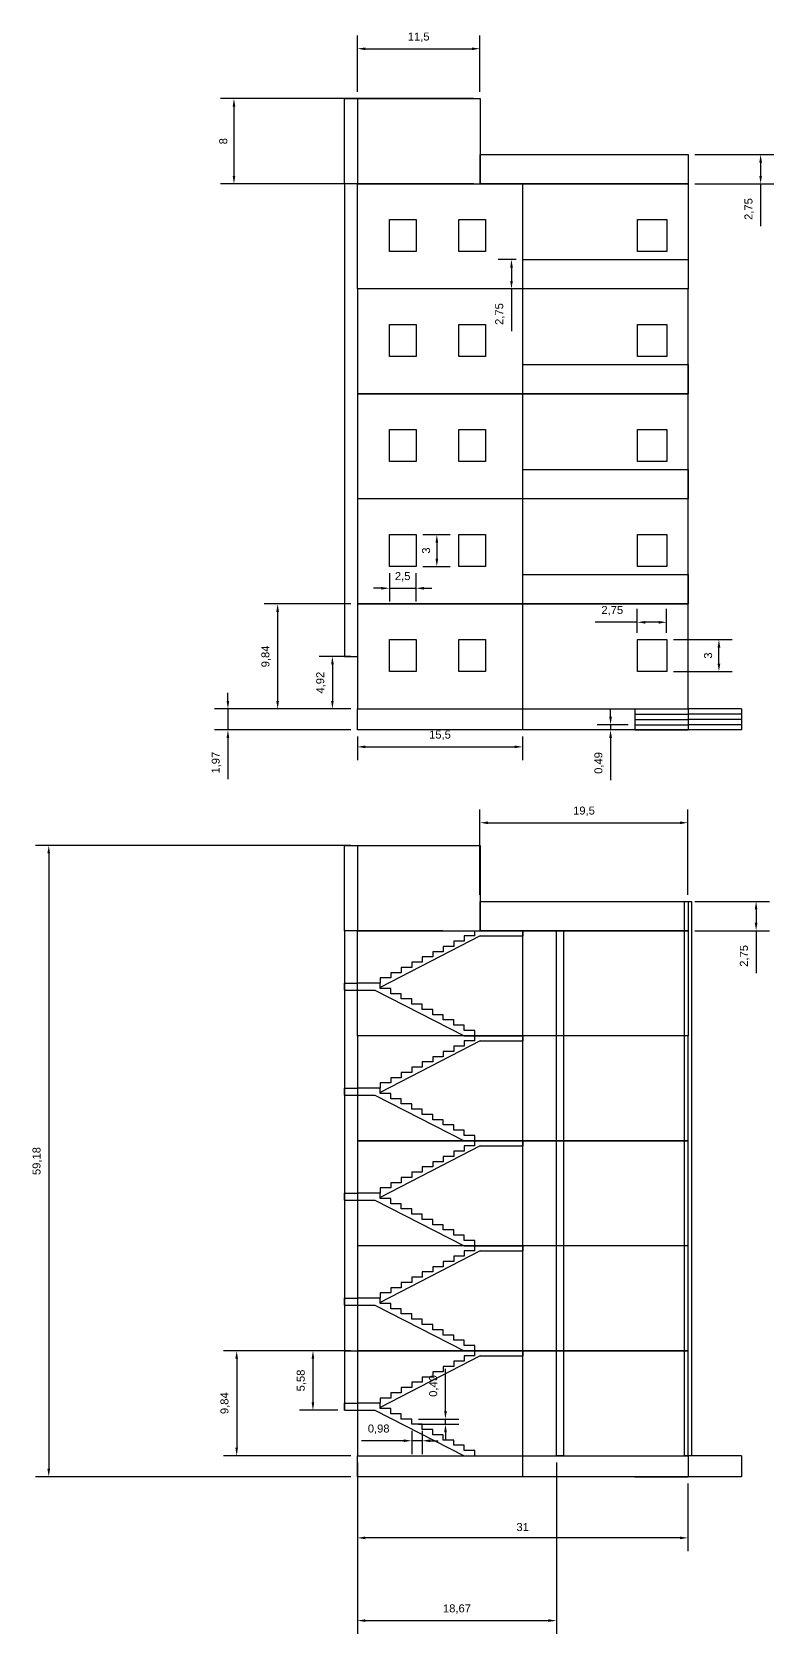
# Model space of a CAD drawing. Header units: feet. Extents: x 2058 to 2206, y 1961 to 2240.
# Drawn here: x 2136 to 2205.6, y 1961.3 to 2111.5 of the extents above; entities that cross this region are included whole.
import ezdxf

# ---------------------------------------------------------------- set-up
doc = ezdxf.new("R2010")
doc.units = ezdxf.units.FT
doc.header["$LTSCALE"] = 0.09
doc.layers.add('Openings', color=130, linetype='Continuous')
doc.styles.get("Standard").update_dxf_attribs({"font": 'arial.ttf'})
doc.dimstyles.new('ISO-25', dxfattribs={"dimtxt": 0.75, "dimasz": 0.75, "dimexe": 1.25, "dimexo": 0.625, "dimtad": 1, "dimtxsty": 'Standard', "dimcen": 2.5, "dimadec": 0, "dimazin": 0, "dimtfac": 1, "dimtmove": 0, "dimatfit": 3, "dimfxl": 1, "dimarcsym": 0})

# ---------------------------------------------------------------- blocks, each defined once
blk = doc.blocks.new('*D3')
at = {"color": 0, "lineweight": -2, "transparency": 16777216}
for p, q in [((2174.77, 1982.21), (2174.77, 1986.16)), ((2172.23, 1981.46), (2176.02, 1981.46)), ((2172.23, 1980.97), (2176.02, 1980.97)), ((2174.77, 1980.97), (2174.77, 1981.46)), ((2174.77, 1980.22), (2174.77, 1979.47))]:
    blk.add_line(p, q, dxfattribs=at)
at = {"color": 0, "transparency": 16777216}
for points in [[(2174.65, 1982.21), (2174.9, 1982.21), (2174.77, 1981.46)], [(2174.65, 1980.22), (2174.9, 1980.22), (2174.77, 1980.97)]]:
    blk.add_solid(points, dxfattribs=at)
at = {"layer": 'Defpoints', "color": 0, "transparency": 16777216}
for p in [(2171.61, 1981.46), (2171.61, 1980.97), (2174.77, 1981.46)]:
    blk.add_point(p, dxfattribs=at)
at = {"color": 0, "transparency": 16777216, "insert": (2173.69, 1984.56), "char_height": 0.75, "attachment_point": 5, "rotation": 90}
blk.add_mtext('0,49', dxfattribs=at)
blk = doc.blocks.new('*D4')
at = {"color": 0, "lineweight": -2, "transparency": 16777216}
for p, q in [((2170.86, 1979.42), (2166.91, 1979.42)), ((2171.61, 1980.34), (2171.61, 1978.17)), ((2172.59, 1979.42), (2171.61, 1979.42)), ((2172.59, 1980.34), (2172.59, 1978.17)), ((2173.34, 1979.42), (2174.09, 1979.42))]:
    blk.add_line(p, q, dxfattribs=at)
at = {"color": 0, "transparency": 16777216}
for points in [[(2170.86, 1979.55), (2170.86, 1979.3), (2171.61, 1979.42)], [(2173.34, 1979.55), (2173.34, 1979.3), (2172.59, 1979.42)]]:
    blk.add_solid(points, dxfattribs=at)
at = {"layer": 'Defpoints', "color": 0, "transparency": 16777216}
for p in [(2171.61, 1980.97), (2172.59, 1980.97), (2171.61, 1979.42)]:
    blk.add_point(p, dxfattribs=at)
at = {"color": 0, "transparency": 16777216, "insert": (2168.51, 1980.5), "char_height": 0.75, "attachment_point": 5}
blk.add_mtext('0,98', dxfattribs=at)
blk = doc.blocks.new('*D5')
at = {"color": 0, "lineweight": -2, "transparency": 16777216}
for p, q in [((2165.89, 1987.86), (2153.95, 1987.86)), ((2155.2, 1987.11), (2155.2, 1978.77)), ((2165.89, 1978.02), (2153.95, 1978.02))]:
    blk.add_line(p, q, dxfattribs=at)
at = {"color": 0, "transparency": 16777216}
for points in [[(2155.07, 1987.11), (2155.32, 1987.11), (2155.2, 1987.86)], [(2155.07, 1978.77), (2155.32, 1978.77), (2155.2, 1978.02)]]:
    blk.add_solid(points, dxfattribs=at)
at = {"layer": 'Defpoints', "color": 0, "transparency": 16777216}
for p in [(2166.51, 1987.86), (2155.2, 1978.02), (2166.51, 1978.02)]:
    blk.add_point(p, dxfattribs=at)
at = {"color": 0, "transparency": 16777216, "insert": (2154.12, 1982.94), "char_height": 0.75, "attachment_point": 5, "rotation": 90}
blk.add_mtext('9,84', dxfattribs=at)
blk = doc.blocks.new('*D7')
at = {"color": 0, "lineweight": -2, "transparency": 16777216}
for p, q in [((2166.51, 1975.42), (2166.51, 1969.07)), ((2197.51, 1975.42), (2197.51, 1969.07)), ((2196.76, 1970.32), (2167.26, 1970.32))]:
    blk.add_line(p, q, dxfattribs=at)
at = {"color": 0, "transparency": 16777216}
for points in [[(2167.26, 1970.44), (2167.26, 1970.19), (2166.51, 1970.32)], [(2196.76, 1970.44), (2196.76, 1970.19), (2197.51, 1970.32)]]:
    blk.add_solid(points, dxfattribs=at)
at = {"layer": 'Defpoints', "color": 0, "transparency": 16777216}
for p in [(2166.51, 1976.05), (2197.51, 1976.05), (2166.51, 1970.32)]:
    blk.add_point(p, dxfattribs=at)
at = {"color": 0, "transparency": 16777216, "insert": (2182.01, 1971.33), "char_height": 0.75, "attachment_point": 5}
blk.add_mtext('31', dxfattribs=at)
blk = doc.blocks.new('*D8')
at = {"color": 0, "lineweight": -2, "transparency": 16777216}
for p, q in [((2166.51, 1977.39), (2166.51, 1961.31)), ((2185.18, 1977.39), (2185.18, 1961.31)), ((2167.26, 1962.56), (2184.43, 1962.56))]:
    blk.add_line(p, q, dxfattribs=at)
at = {"color": 0, "transparency": 16777216}
for points in [[(2167.26, 1962.69), (2167.26, 1962.44), (2166.51, 1962.56)], [(2184.43, 1962.69), (2184.43, 1962.44), (2185.18, 1962.56)]]:
    blk.add_solid(points, dxfattribs=at)
at = {"layer": 'Defpoints', "color": 0, "transparency": 16777216}
for p in [(2166.51, 1978.02), (2185.18, 1978.02), (2185.18, 1962.56)]:
    blk.add_point(p, dxfattribs=at)
at = {"color": 0, "transparency": 16777216, "insert": (2175.85, 1963.64), "char_height": 0.75, "attachment_point": 5}
blk.add_mtext('18,67', dxfattribs=at)
blk = doc.blocks.new('*D10')
at = {"color": 0, "lineweight": -2, "transparency": 16777216}
for p, q in [((2178.01, 2030.6), (2178.01, 2038.6)), ((2197.51, 2030.6), (2197.51, 2038.6)), ((2178.76, 2037.35), (2196.76, 2037.35))]:
    blk.add_line(p, q, dxfattribs=at)
at = {"color": 0, "transparency": 16777216}
for points in [[(2178.76, 2037.47), (2178.76, 2037.22), (2178.01, 2037.35)], [(2196.76, 2037.47), (2196.76, 2037.22), (2197.51, 2037.35)]]:
    blk.add_solid(points, dxfattribs=at)
at = {"layer": 'Defpoints', "color": 0, "transparency": 16777216}
for p in [(2197.51, 2037.35), (2178.01, 2029.98), (2197.51, 2029.98)]:
    blk.add_point(p, dxfattribs=at)
at = {"color": 0, "transparency": 16777216, "insert": (2187.76, 2038.42), "char_height": 0.75, "attachment_point": 5}
blk.add_mtext('19,5', dxfattribs=at)
blk = doc.blocks.new('*D11')
at = {"color": 0, "lineweight": -2, "transparency": 16777216}
for p, q in [((2198.14, 2029.98), (2205.15, 2029.98)), ((2203.9, 2029.23), (2203.9, 2027.98)), ((2198.14, 2027.23), (2205.15, 2027.23)), ((2203.9, 2027.23), (2203.9, 2023.26))]:
    blk.add_line(p, q, dxfattribs=at)
at = {"color": 0, "transparency": 16777216}
for points in [[(2203.77, 2029.23), (2204.02, 2029.23), (2203.9, 2029.98)], [(2203.77, 2027.98), (2204.02, 2027.98), (2203.9, 2027.23)]]:
    blk.add_solid(points, dxfattribs=at)
at = {"layer": 'Defpoints', "color": 0, "transparency": 16777216}
for p in [(2197.51, 2029.98), (2197.51, 2027.23), (2203.9, 2027.23)]:
    blk.add_point(p, dxfattribs=at)
at = {"color": 0, "transparency": 16777216, "insert": (2202.82, 2024.87), "char_height": 0.75, "attachment_point": 5, "rotation": 90}
blk.add_mtext('2,75', dxfattribs=at)
blk = doc.blocks.new('*D12')
at = {"color": 0, "lineweight": -2, "transparency": 16777216}
for p, q in [((2198.14, 2099.98), (2205.57, 2099.98)), ((2204.32, 2099.23), (2204.32, 2097.98)), ((2198.14, 2097.23), (2205.57, 2097.23)), ((2204.32, 2097.23), (2204.32, 2093.26))]:
    blk.add_line(p, q, dxfattribs=at)
at = {"color": 0, "transparency": 16777216}
for points in [[(2204.2, 2099.23), (2204.45, 2099.23), (2204.32, 2099.98)], [(2204.2, 2097.98), (2204.45, 2097.98), (2204.32, 2097.23)]]:
    blk.add_solid(points, dxfattribs=at)
at = {"layer": 'Defpoints', "color": 0, "transparency": 16777216}
for p in [(2197.51, 2099.98), (2197.51, 2097.23), (2204.32, 2097.23)]:
    blk.add_point(p, dxfattribs=at)
at = {"color": 0, "transparency": 16777216, "insert": (2203.25, 2094.87), "char_height": 0.75, "attachment_point": 5, "rotation": 90}
blk.add_mtext('2,75', dxfattribs=at)
blk = doc.blocks.new('*D13')
at = {"color": 0, "lineweight": -2, "transparency": 16777216}
for p, q in [((2177.39, 2105.23), (2153.69, 2105.23)), ((2154.94, 2104.48), (2154.94, 2097.98)), ((2177.39, 2097.23), (2153.69, 2097.23))]:
    blk.add_line(p, q, dxfattribs=at)
at = {"color": 0, "transparency": 16777216}
for points in [[(2154.82, 2104.48), (2155.07, 2104.48), (2154.94, 2105.23)], [(2154.82, 2097.98), (2155.07, 2097.98), (2154.94, 2097.23)]]:
    blk.add_solid(points, dxfattribs=at)
at = {"layer": 'Defpoints', "color": 0, "transparency": 16777216}
for p in [(2178.01, 2105.23), (2154.94, 2097.23), (2178.01, 2097.23)]:
    blk.add_point(p, dxfattribs=at)
at = {"color": 0, "transparency": 16777216, "insert": (2153.94, 2101.23), "char_height": 0.75, "attachment_point": 5, "rotation": 90}
blk.add_mtext('8', dxfattribs=at)
blk = doc.blocks.new('*D14')
at = {"color": 0, "lineweight": -2, "transparency": 16777216}
for p, q in [((2166.51, 2105.85), (2166.51, 2111.15)), ((2178.01, 2105.85), (2178.01, 2111.15)), ((2167.26, 2109.9), (2177.26, 2109.9))]:
    blk.add_line(p, q, dxfattribs=at)
at = {"color": 0, "transparency": 16777216}
for points in [[(2167.26, 2110.02), (2167.26, 2109.77), (2166.51, 2109.9)], [(2177.26, 2110.02), (2177.26, 2109.77), (2178.01, 2109.9)]]:
    blk.add_solid(points, dxfattribs=at)
at = {"layer": 'Defpoints', "color": 0, "transparency": 16777216}
for p in [(2178.01, 2109.9), (2166.51, 2105.23), (2178.01, 2105.23)]:
    blk.add_point(p, dxfattribs=at)
at = {"color": 0, "transparency": 16777216, "insert": (2172.26, 2110.97), "char_height": 0.75, "attachment_point": 5}
blk.add_mtext('11,5', dxfattribs=at)
blk = doc.blocks.new('*D15')
at = {"color": 0, "lineweight": -2, "transparency": 16777216}
for p, q in [((2169.51, 2060.73), (2169.51, 2058.08)), ((2172.01, 2060.73), (2172.01, 2058.08)), ((2168.76, 2059.33), (2168.01, 2059.33)), ((2169.51, 2059.33), (2172.01, 2059.33)), ((2172.76, 2059.33), (2173.51, 2059.33))]:
    blk.add_line(p, q, dxfattribs=at)
at = {"color": 0, "transparency": 16777216}
for points in [[(2168.76, 2059.45), (2168.76, 2059.2), (2169.51, 2059.33)], [(2172.76, 2059.45), (2172.76, 2059.2), (2172.01, 2059.33)]]:
    blk.add_solid(points, dxfattribs=at)
at = {"layer": 'Defpoints', "color": 0, "transparency": 16777216}
for p in [(2169.51, 2061.36), (2172.01, 2061.36), (2172.01, 2059.33)]:
    blk.add_point(p, dxfattribs=at)
at = {"color": 0, "transparency": 16777216, "insert": (2170.76, 2060.4), "char_height": 0.75, "attachment_point": 5}
blk.add_mtext('2,5', dxfattribs=at)
blk = doc.blocks.new('*D16')
at = {"color": 0, "lineweight": -2, "transparency": 16777216}
for p, q in [((2172.64, 2064.36), (2175.21, 2064.36)), ((2173.96, 2063.61), (2173.96, 2062.11)), ((2172.64, 2061.36), (2175.21, 2061.36))]:
    blk.add_line(p, q, dxfattribs=at)
at = {"color": 0, "transparency": 16777216}
for points in [[(2173.84, 2063.61), (2174.09, 2063.61), (2173.96, 2064.36)], [(2173.84, 2062.11), (2174.09, 2062.11), (2173.96, 2061.36)]]:
    blk.add_solid(points, dxfattribs=at)
at = {"layer": 'Defpoints', "color": 0, "transparency": 16777216}
for p in [(2172.01, 2064.36), (2172.01, 2061.36), (2173.96, 2061.36)]:
    blk.add_point(p, dxfattribs=at)
at = {"color": 0, "transparency": 16777216, "insert": (2172.96, 2062.86), "char_height": 0.75, "attachment_point": 5, "rotation": 90}
blk.add_mtext('3', dxfattribs=at)
blk = doc.blocks.new('*D17')
at = {"color": 0, "lineweight": -2, "transparency": 16777216}
for p, q in [((2192.76, 2055.14), (2192.76, 2057.39)), ((2195.51, 2055.14), (2195.51, 2057.39)), ((2192.76, 2056.14), (2188.8, 2056.14)), ((2194.76, 2056.14), (2193.51, 2056.14))]:
    blk.add_line(p, q, dxfattribs=at)
at = {"color": 0, "transparency": 16777216}
for points in [[(2193.51, 2056.26), (2193.51, 2056.01), (2192.76, 2056.14)], [(2194.76, 2056.26), (2194.76, 2056.01), (2195.51, 2056.14)]]:
    blk.add_solid(points, dxfattribs=at)
at = {"layer": 'Defpoints', "color": 0, "transparency": 16777216}
for p in [(2192.76, 2056.14), (2192.76, 2054.52), (2195.51, 2054.52)]:
    blk.add_point(p, dxfattribs=at)
at = {"color": 0, "transparency": 16777216, "insert": (2190.41, 2057.22), "char_height": 0.75, "attachment_point": 5}
blk.add_mtext('2,75', dxfattribs=at)
blk = doc.blocks.new('*D18')
at = {"color": 0, "lineweight": -2, "transparency": 16777216}
for p, q in [((2196.14, 2054.52), (2201.66, 2054.52)), ((2200.41, 2052.27), (2200.41, 2053.77)), ((2196.14, 2051.52), (2201.66, 2051.52))]:
    blk.add_line(p, q, dxfattribs=at)
at = {"color": 0, "transparency": 16777216}
for points in [[(2200.29, 2053.77), (2200.54, 2053.77), (2200.41, 2054.52)], [(2200.29, 2052.27), (2200.54, 2052.27), (2200.41, 2051.52)]]:
    blk.add_solid(points, dxfattribs=at)
at = {"layer": 'Defpoints', "color": 0, "transparency": 16777216}
for p in [(2195.51, 2054.52), (2200.41, 2054.52), (2195.51, 2051.52)]:
    blk.add_point(p, dxfattribs=at)
at = {"color": 0, "transparency": 16777216, "insert": (2199.4, 2053.02), "char_height": 0.75, "attachment_point": 5, "rotation": 90}
blk.add_mtext('3', dxfattribs=at)
blk = doc.blocks.new('*D56')
at = {"color": 0, "lineweight": -2, "transparency": 16777216}
for p, q in [((2165.89, 2057.86), (2157.79, 2057.86)), ((2159.04, 2057.11), (2159.04, 2048.77)), ((2165.89, 2048.02), (2157.79, 2048.02))]:
    blk.add_line(p, q, dxfattribs=at)
at = {"color": 0, "transparency": 16777216}
for points in [[(2158.91, 2057.11), (2159.16, 2057.11), (2159.04, 2057.86)], [(2158.91, 2048.77), (2159.16, 2048.77), (2159.04, 2048.02)]]:
    blk.add_solid(points, dxfattribs=at)
at = {"layer": 'Defpoints', "color": 0, "transparency": 16777216}
for p in [(2166.51, 2057.86), (2159.04, 2048.02), (2166.51, 2048.02)]:
    blk.add_point(p, dxfattribs=at)
at = {"color": 0, "transparency": 16777216, "insert": (2157.96, 2052.94), "char_height": 0.75, "attachment_point": 5, "rotation": 90}
blk.add_mtext('9,84', dxfattribs=at)
blk = doc.blocks.new('*D57')
at = {"color": 0, "lineweight": -2, "transparency": 16777216}
for p, q in [((2165.89, 2052.94), (2162.92, 2052.94)), ((2164.17, 2052.19), (2164.17, 2048.77)), ((2165.89, 2048.02), (2162.92, 2048.02))]:
    blk.add_line(p, q, dxfattribs=at)
at = {"color": 0, "transparency": 16777216}
for points in [[(2164.05, 2052.19), (2164.3, 2052.19), (2164.17, 2052.94)], [(2164.05, 2048.77), (2164.3, 2048.77), (2164.17, 2048.02)]]:
    blk.add_solid(points, dxfattribs=at)
at = {"layer": 'Defpoints', "color": 0, "transparency": 16777216}
for p in [(2166.51, 2052.94), (2164.17, 2048.02), (2166.51, 2048.02)]:
    blk.add_point(p, dxfattribs=at)
at = {"color": 0, "transparency": 16777216, "insert": (2163.1, 2050.48), "char_height": 0.75, "attachment_point": 5, "rotation": 90}
blk.add_mtext('4,92', dxfattribs=at)
blk = doc.blocks.new('*D58')
at = {"color": 0, "lineweight": -2, "transparency": 16777216}
for p, q in [((2154.38, 2048.77), (2154.38, 2049.52)), ((2165.89, 2048.02), (2153.13, 2048.02)), ((2154.38, 2048.02), (2154.38, 2046.05)), ((2165.89, 2046.05), (2153.13, 2046.05)), ((2154.38, 2045.3), (2154.38, 2041.42))]:
    blk.add_line(p, q, dxfattribs=at)
at = {"color": 0, "transparency": 16777216}
for points in [[(2154.25, 2048.77), (2154.5, 2048.77), (2154.38, 2048.02)], [(2154.25, 2045.3), (2154.5, 2045.3), (2154.38, 2046.05)]]:
    blk.add_solid(points, dxfattribs=at)
at = {"layer": 'Defpoints', "color": 0, "transparency": 16777216}
for p in [(2166.51, 2048.02), (2154.38, 2046.05), (2166.51, 2046.05)]:
    blk.add_point(p, dxfattribs=at)
at = {"color": 0, "transparency": 16777216, "insert": (2153.3, 2042.98), "char_height": 0.75, "attachment_point": 5, "rotation": 90}
blk.add_mtext('1,97', dxfattribs=at)
blk = doc.blocks.new('*D59')
at = {"color": 0, "lineweight": -2, "transparency": 16777216}
for p, q in [((2190.25, 2047.29), (2190.25, 2048.04)), ((2191.89, 2046.54), (2189, 2046.54)), ((2191.89, 2046.05), (2189, 2046.05)), ((2190.25, 2046.54), (2190.25, 2046.05)), ((2190.25, 2045.3), (2190.25, 2041.35))]:
    blk.add_line(p, q, dxfattribs=at)
at = {"color": 0, "transparency": 16777216}
for points in [[(2190.13, 2047.29), (2190.38, 2047.29), (2190.25, 2046.54)], [(2190.13, 2045.3), (2190.38, 2045.3), (2190.25, 2046.05)]]:
    blk.add_solid(points, dxfattribs=at)
at = {"layer": 'Defpoints', "color": 0, "transparency": 16777216}
for p in [(2190.25, 2046.05), (2192.51, 2046.54), (2192.51, 2046.05)]:
    blk.add_point(p, dxfattribs=at)
at = {"color": 0, "transparency": 16777216, "insert": (2189.18, 2042.95), "char_height": 0.75, "attachment_point": 5, "rotation": 90}
blk.add_mtext('0,49', dxfattribs=at)
blk = doc.blocks.new('*D60')
at = {"color": 0, "lineweight": -2, "transparency": 16777216}
for p, q in [((2166.51, 2045.42), (2166.51, 2043.21)), ((2182.01, 2045.42), (2182.01, 2043.21)), ((2167.26, 2044.46), (2181.26, 2044.46))]:
    blk.add_line(p, q, dxfattribs=at)
at = {"color": 0, "transparency": 16777216}
for points in [[(2167.26, 2044.59), (2167.26, 2044.34), (2166.51, 2044.46)], [(2181.26, 2044.59), (2181.26, 2044.34), (2182.01, 2044.46)]]:
    blk.add_solid(points, dxfattribs=at)
at = {"layer": 'Defpoints', "color": 0, "transparency": 16777216}
for p in [(2166.51, 2046.05), (2182.01, 2046.05), (2182.01, 2044.46)]:
    blk.add_point(p, dxfattribs=at)
at = {"color": 0, "transparency": 16777216, "insert": (2174.26, 2045.54), "char_height": 0.75, "attachment_point": 5}
blk.add_mtext('15,5', dxfattribs=at)
blk = doc.blocks.new('*D61')
at = {"color": 0, "lineweight": -2, "transparency": 16777216}
for p, q in [((2181.39, 2090.14), (2179.71, 2090.14)), ((2180.96, 2089.39), (2180.96, 2088.14)), ((2181.39, 2087.39), (2179.71, 2087.39)), ((2180.96, 2087.39), (2180.96, 2083.42))]:
    blk.add_line(p, q, dxfattribs=at)
at = {"color": 0, "transparency": 16777216}
for points in [[(2180.84, 2089.39), (2181.09, 2089.39), (2180.96, 2090.14)], [(2180.84, 2088.14), (2181.09, 2088.14), (2180.96, 2087.39)]]:
    blk.add_solid(points, dxfattribs=at)
at = {"layer": 'Defpoints', "color": 0, "transparency": 16777216}
for p in [(2182.01, 2090.14), (2180.96, 2087.39), (2182.01, 2087.39)]:
    blk.add_point(p, dxfattribs=at)
at = {"color": 0, "transparency": 16777216, "insert": (2179.88, 2085.03), "char_height": 0.75, "attachment_point": 5, "rotation": 90}
blk.add_mtext('2,75', dxfattribs=at)
blk = doc.blocks.new('*D62')
at = {"color": 0, "lineweight": -2, "transparency": 16777216}
for p, q in [((2164.68, 1987.86), (2161.1, 1987.86)), ((2162.35, 1987.11), (2162.35, 1983.03)), ((2164.68, 1982.28), (2161.1, 1982.28))]:
    blk.add_line(p, q, dxfattribs=at)
at = {"color": 0, "transparency": 16777216}
for points in [[(2162.22, 1987.11), (2162.47, 1987.11), (2162.35, 1987.86)], [(2162.22, 1983.03), (2162.47, 1983.03), (2162.35, 1982.28)]]:
    blk.add_solid(points, dxfattribs=at)
at = {"layer": 'Defpoints', "color": 0, "transparency": 16777216}
for p in [(2165.31, 1987.86), (2162.35, 1982.28), (2165.31, 1982.28)]:
    blk.add_point(p, dxfattribs=at)
at = {"color": 0, "transparency": 16777216, "insert": (2161.27, 1985.07), "char_height": 0.75, "attachment_point": 5, "rotation": 90}
blk.add_mtext('5,58', dxfattribs=at)
blk = doc.blocks.new('*D64')
at = {"color": 0, "lineweight": -2, "transparency": 16777216}
for p, q in [((2165.89, 2035.23), (2136.33, 2035.23)), ((2137.58, 2034.48), (2137.58, 1976.8)), ((2165.89, 1976.05), (2136.33, 1976.05))]:
    blk.add_line(p, q, dxfattribs=at)
at = {"color": 0, "transparency": 16777216}
for points in [[(2137.45, 2034.48), (2137.7, 2034.48), (2137.58, 2035.23)], [(2137.45, 1976.8), (2137.7, 1976.8), (2137.58, 1976.05)]]:
    blk.add_solid(points, dxfattribs=at)
at = {"layer": 'Defpoints', "color": 0, "transparency": 16777216}
for p in [(2166.51, 2035.23), (2137.58, 1976.05), (2166.51, 1976.05)]:
    blk.add_point(p, dxfattribs=at)
at = {"color": 0, "transparency": 16777216, "insert": (2136.5, 2005.64), "char_height": 0.75, "attachment_point": 5, "rotation": 90}
blk.add_mtext('59,18', dxfattribs=at)

msp = doc.modelspace()

# ---------------------------------------------------------------- linework, layer by layer
for p, q in [((2165.306, 2097.228), (2165.306, 2105.228)), ((2165.306, 2105.228), (2166.514, 2105.228)), ((2166.514, 2105.228), (2166.514, 2097.228)), ((2166.514, 2105.228), (2178.014, 2105.228)), ((2178.014, 2105.228), (2178.014, 2097.228)), ((2174.514, 2097.228), (2165.306, 2097.228)), ((2165.306, 2097.228), (2165.306, 2057.858)), ((2166.514, 2097.228), (2197.514, 2097.228)), ((2166.514, 2087.385), (2166.514, 2097.228)), ((2182.014, 2046.047), (2182.014, 2097.228)), ((2197.514, 2097.228), (2197.514, 2087.385)), ((2197.514, 2087.385), (2166.514, 2087.385)), ((2166.514, 2087.385), (2166.514, 2077.543)), ((2197.514, 2077.543), (2197.514, 2087.385)), ((2197.514, 2077.543), (2166.514, 2077.543)), ((2166.514, 2077.543), (2166.514, 2067.7)), ((2166.514, 2077.543), (2197.514, 2077.543)), ((2197.514, 2067.7), (2197.514, 2077.543)), ((2197.514, 2067.7), (2166.514, 2067.7)), ((2166.514, 2067.7), (2166.514, 2057.858)), ((2197.514, 2057.858), (2197.514, 2067.7)), ((2165.306, 2057.858), (2165.306, 2052.937)), ((2166.514, 2057.858), (2166.514, 2048.015)), ((2197.514, 2057.858), (2166.514, 2057.858)), ((2166.514, 2057.858), (2197.514, 2057.858)), ((2197.514, 2048.015), (2197.514, 2057.858)), ((2165.306, 2052.937), (2166.514, 2052.937)), ((2166.514, 2048.015), (2197.514, 2048.015)), ((2192.514, 2048.015), (2197.514, 2048.015)), ((2192.514, 2048.015), (2192.514, 2046.047)), ((2192.514, 2047.523), (2197.514, 2047.523)), ((2192.514, 2047.031), (2197.514, 2047.031)), ((2202.514, 2048.015), (2197.514, 2048.015)), ((2202.514, 2047.523), (2197.514, 2047.523)), ((2202.514, 2047.031), (2197.514, 2047.031)), ((2202.514, 2048.015), (2202.514, 2046.047)), ((2192.514, 2046.539), (2197.514, 2046.539)), ((2192.514, 2046.047), (2197.514, 2046.047)), ((2202.514, 2046.539), (2197.514, 2046.539)), ((2202.514, 2046.047), (2197.514, 2046.047)), ((2165.306, 2027.228), (2165.306, 2035.228)), ((2165.306, 2035.228), (2166.514, 2035.228)), ((2166.514, 2035.228), (2166.514, 2027.228)), ((2166.514, 2035.228), (2178.014, 2035.228)), ((2178.014, 2035.228), (2178.014, 2027.228)), ((2174.514, 2027.228), (2165.306, 2027.228)), ((2165.306, 2027.228), (2165.306, 1987.858)), ((2166.514, 2027.228), (2197.514, 2027.228)), ((2166.514, 2017.385), (2166.514, 2027.228)), ((2177.514, 2026.736), (2177.514, 2027.228)), ((2177.514, 2027.228), (2182.014, 2027.228)), ((2182.014, 1976.047), (2182.014, 2027.228)), ((2182.014, 2027.228), (2182.014, 2026.736)), ((2197.514, 2027.228), (2197.514, 2017.385)), ((2178.014, 2026.736), (2168.656, 2021.906)), ((2175.545, 2025.752), (2174.561, 2025.752)), ((2174.561, 2025.752), (2174.561, 2025.259)), ((2176.53, 2026.244), (2175.545, 2026.244)), ((2175.545, 2026.244), (2175.545, 2025.752)), ((2177.514, 2026.736), (2176.53, 2026.736)), ((2176.53, 2026.736), (2176.53, 2026.244)), ((2178.004, 2026.736), (2182.014, 2026.736)), ((2172.593, 2024.275), (2171.608, 2024.275)), ((2171.608, 2024.275), (2171.608, 2023.783)), ((2173.577, 2024.767), (2172.593, 2024.767)), ((2172.593, 2024.767), (2172.593, 2024.275)), ((2174.561, 2025.259), (2173.577, 2025.259)), ((2173.577, 2025.259), (2173.577, 2024.767)), ((2169.64, 2022.799), (2168.656, 2022.799)), ((2168.656, 2022.799), (2168.656, 2022.307)), ((2170.624, 2023.291), (2169.64, 2023.291)), ((2169.64, 2023.291), (2169.64, 2022.799)), ((2171.608, 2023.783), (2170.624, 2023.783)), ((2170.624, 2023.783), (2170.624, 2023.291)), ((2165.306, 2021.651), (2165.306, 2022.307)), ((2165.306, 2022.307), (2166.514, 2022.307)), ((2165.306, 2021.651), (2168.163, 2021.651)), ((2168.656, 2022.307), (2166.514, 2022.307)), ((2168.163, 2021.651), (2176.514, 2017.385)), ((2168.656, 2021.815), (2168.656, 2022.307)), ((2169.64, 2021.815), (2168.656, 2021.815)), ((2169.64, 2021.322), (2169.64, 2021.815)), ((2170.624, 2021.322), (2169.64, 2021.322)), ((2170.624, 2020.83), (2170.624, 2021.322)), ((2171.608, 2020.83), (2170.624, 2020.83)), ((2171.608, 2020.338), (2171.608, 2020.83)), ((2172.593, 2020.338), (2171.608, 2020.338)), ((2172.593, 2019.846), (2172.593, 2020.338)), ((2173.577, 2019.846), (2172.593, 2019.846)), ((2173.577, 2019.354), (2173.577, 2019.846)), ((2174.561, 2019.354), (2173.577, 2019.354)), ((2174.561, 2018.862), (2174.561, 2019.354)), ((2175.545, 2018.862), (2174.561, 2018.862)), ((2175.545, 2018.37), (2175.545, 2018.862)), ((2176.53, 2018.37), (2175.545, 2018.37)), ((2176.53, 2017.878), (2176.53, 2018.37)), ((2197.514, 2017.385), (2166.514, 2017.385)), ((2166.514, 2017.385), (2166.514, 2007.543)), ((2178.014, 2016.893), (2168.656, 2012.063)), ((2176.514, 2017.385), (2177.514, 2017.385)), ((2177.514, 2017.878), (2176.53, 2017.878)), ((2177.514, 2016.893), (2176.53, 2016.893)), ((2176.53, 2016.893), (2176.53, 2016.401)), ((2177.514, 2017.385), (2177.514, 2017.878)), ((2177.514, 2017.385), (2177.514, 2017.878)), ((2177.514, 2016.893), (2177.514, 2017.385)), ((2177.514, 2017.385), (2182.014, 2017.385)), ((2178.004, 2016.893), (2182.014, 2016.893)), ((2182.014, 2017.385), (2182.014, 2016.893)), ((2197.514, 2007.543), (2197.514, 2017.385)), ((2174.561, 2015.417), (2173.577, 2015.417)), ((2173.577, 2015.417), (2173.577, 2014.925)), ((2175.545, 2015.909), (2174.561, 2015.909)), ((2174.561, 2015.909), (2174.561, 2015.417)), ((2176.53, 2016.401), (2175.545, 2016.401)), ((2175.545, 2016.401), (2175.545, 2015.909)), ((2171.608, 2013.941), (2170.624, 2013.941)), ((2170.624, 2013.941), (2170.624, 2013.448)), ((2172.593, 2014.433), (2171.608, 2014.433)), ((2171.608, 2014.433), (2171.608, 2013.941)), ((2173.577, 2014.925), (2172.593, 2014.925)), ((2172.593, 2014.925), (2172.593, 2014.433)), ((2165.306, 2011.809), (2165.306, 2012.464)), ((2165.306, 2012.464), (2166.514, 2012.464)), ((2168.656, 2012.464), (2166.514, 2012.464)), ((2169.64, 2012.956), (2168.656, 2012.956)), ((2168.656, 2012.956), (2168.656, 2012.464)), ((2168.656, 2011.972), (2168.656, 2012.464)), ((2170.624, 2013.448), (2169.64, 2013.448)), ((2169.64, 2013.448), (2169.64, 2012.956)), ((2165.306, 2011.809), (2168.163, 2011.809)), ((2168.163, 2011.809), (2176.514, 2007.543)), ((2169.64, 2011.972), (2168.656, 2011.972)), ((2169.64, 2011.48), (2169.64, 2011.972)), ((2170.624, 2011.48), (2169.64, 2011.48)), ((2170.624, 2010.988), (2170.624, 2011.48)), ((2171.608, 2010.988), (2170.624, 2010.988)), ((2171.608, 2010.496), (2171.608, 2010.988)), ((2172.593, 2010.496), (2171.608, 2010.496)), ((2172.593, 2010.004), (2172.593, 2010.496)), ((2173.577, 2010.004), (2172.593, 2010.004)), ((2173.577, 2009.511), (2173.577, 2010.004)), ((2174.561, 2009.511), (2173.577, 2009.511)), ((2174.561, 2009.019), (2174.561, 2009.511)), ((2175.545, 2009.019), (2174.561, 2009.019)), ((2175.545, 2008.527), (2175.545, 2009.019)), ((2197.514, 2007.543), (2166.514, 2007.543)), ((2166.514, 2007.543), (2166.514, 1997.7)), ((2166.514, 2007.543), (2197.514, 2007.543)), ((2176.53, 2008.527), (2175.545, 2008.527)), ((2176.514, 2007.543), (2177.514, 2007.543)), ((2176.53, 2008.035), (2176.53, 2008.527)), ((2177.514, 2008.035), (2176.53, 2008.035)), ((2177.514, 2007.543), (2177.514, 2008.035)), ((2177.514, 2007.543), (2177.514, 2008.035)), ((2177.514, 2007.051), (2177.514, 2007.543)), ((2177.514, 2007.543), (2182.014, 2007.543)), ((2182.014, 2007.543), (2182.014, 2007.051)), ((2197.514, 1997.7), (2197.514, 2007.543)), ((2178.014, 2007.051), (2168.656, 2002.221)), ((2175.545, 2006.067), (2174.561, 2006.067)), ((2174.561, 2006.067), (2174.561, 2005.574)), ((2176.53, 2006.559), (2175.545, 2006.559)), ((2175.545, 2006.559), (2175.545, 2006.067)), ((2177.514, 2007.051), (2176.53, 2007.051)), ((2176.53, 2007.051), (2176.53, 2006.559)), ((2178.004, 2007.051), (2182.014, 2007.051)), ((2172.593, 2004.59), (2171.608, 2004.59)), ((2171.608, 2004.59), (2171.608, 2004.098)), ((2173.577, 2005.082), (2172.593, 2005.082)), ((2172.593, 2005.082), (2172.593, 2004.59)), ((2174.561, 2005.574), (2173.577, 2005.574)), ((2173.577, 2005.574), (2173.577, 2005.082)), ((2169.64, 2003.114), (2168.656, 2003.114)), ((2168.656, 2003.114), (2168.656, 2002.622)), ((2170.624, 2003.606), (2169.64, 2003.606)), ((2169.64, 2003.606), (2169.64, 2003.114)), ((2171.608, 2004.098), (2170.624, 2004.098)), ((2170.624, 2004.098), (2170.624, 2003.606)), ((2165.306, 2001.966), (2165.306, 2002.622)), ((2165.306, 2002.622), (2166.514, 2002.622)), ((2165.306, 2001.966), (2168.163, 2001.966)), ((2168.656, 2002.622), (2166.514, 2002.622)), ((2168.163, 2001.966), (2176.514, 1997.7)), ((2168.656, 2002.13), (2168.656, 2002.622)), ((2169.64, 2002.13), (2168.656, 2002.13)), ((2169.64, 2001.637), (2169.64, 2002.13)), ((2170.624, 2001.637), (2169.64, 2001.637)), ((2170.624, 2001.145), (2170.624, 2001.637)), ((2171.608, 2001.145), (2170.624, 2001.145)), ((2171.608, 2000.653), (2171.608, 2001.145)), ((2172.593, 2000.653), (2171.608, 2000.653)), ((2172.593, 2000.161), (2172.593, 2000.653)), ((2173.577, 2000.161), (2172.593, 2000.161)), ((2173.577, 1999.669), (2173.577, 2000.161)), ((2174.561, 1999.669), (2173.577, 1999.669)), ((2174.561, 1999.177), (2174.561, 1999.669)), ((2175.545, 1999.177), (2174.561, 1999.177)), ((2175.545, 1998.685), (2175.545, 1999.177)), ((2176.53, 1998.685), (2175.545, 1998.685)), ((2176.53, 1998.193), (2176.53, 1998.685)), ((2197.514, 1997.7), (2166.514, 1997.7)), ((2166.514, 1997.7), (2166.514, 1987.858)), ((2178.014, 1997.208), (2168.656, 1992.378)), ((2176.514, 1997.7), (2177.514, 1997.7)), ((2177.514, 1998.193), (2176.53, 1998.193)), ((2177.514, 1997.208), (2176.53, 1997.208)), ((2176.53, 1997.208), (2176.53, 1996.716)), ((2177.514, 1997.7), (2177.514, 1998.193)), ((2177.514, 1997.7), (2177.514, 1998.193)), ((2177.514, 1997.208), (2177.514, 1997.7)), ((2177.514, 1997.7), (2182.014, 1997.7)), ((2178.004, 1997.208), (2182.014, 1997.208)), ((2182.014, 1997.7), (2182.014, 1997.208)), ((2197.514, 1987.858), (2197.514, 1997.7)), ((2174.561, 1995.732), (2173.577, 1995.732)), ((2173.577, 1995.732), (2173.577, 1995.24)), ((2175.545, 1996.224), (2174.561, 1996.224)), ((2174.561, 1996.224), (2174.561, 1995.732)), ((2176.53, 1996.716), (2175.545, 1996.716)), ((2175.545, 1996.716), (2175.545, 1996.224)), ((2171.608, 1994.256), (2170.624, 1994.256)), ((2170.624, 1994.256), (2170.624, 1993.763)), ((2172.593, 1994.748), (2171.608, 1994.748)), ((2171.608, 1994.748), (2171.608, 1994.256)), ((2173.577, 1995.24), (2172.593, 1995.24)), ((2172.593, 1995.24), (2172.593, 1994.748)), ((2165.306, 1992.124), (2165.306, 1992.779)), ((2165.306, 1992.779), (2166.514, 1992.779)), ((2168.656, 1992.779), (2166.514, 1992.779)), ((2169.64, 1993.271), (2168.656, 1993.271)), ((2168.656, 1993.271), (2168.656, 1992.779)), ((2168.656, 1992.287), (2168.656, 1992.779)), ((2170.624, 1993.763), (2169.64, 1993.763)), ((2169.64, 1993.763), (2169.64, 1993.271)), ((2165.306, 1992.124), (2168.163, 1992.124)), ((2168.163, 1992.124), (2176.514, 1987.858)), ((2169.64, 1992.287), (2168.656, 1992.287)), ((2169.64, 1991.795), (2169.64, 1992.287)), ((2170.624, 1991.795), (2169.64, 1991.795)), ((2170.624, 1991.303), (2170.624, 1991.795)), ((2171.608, 1991.303), (2170.624, 1991.303)), ((2171.608, 1990.811), (2171.608, 1991.303)), ((2172.593, 1990.811), (2171.608, 1990.811)), ((2172.593, 1990.319), (2172.593, 1990.811)), ((2173.577, 1990.319), (2172.593, 1990.319)), ((2173.577, 1989.826), (2173.577, 1990.319)), ((2174.561, 1989.826), (2173.577, 1989.826)), ((2174.561, 1989.334), (2174.561, 1989.826)), ((2175.545, 1989.334), (2174.561, 1989.334)), ((2175.545, 1988.842), (2175.545, 1989.334)), ((2176.53, 1988.842), (2175.545, 1988.842)), ((2176.53, 1988.35), (2176.53, 1988.842)), ((2177.514, 1988.35), (2176.53, 1988.35)), ((2177.514, 1987.858), (2177.514, 1988.35)), ((2177.514, 1987.858), (2177.514, 1988.35)), ((2165.306, 1987.858), (2166.514, 1987.858)), ((2165.306, 1987.858), (2165.306, 1982.281)), ((2166.514, 1987.858), (2166.514, 1978.015)), ((2197.514, 1987.858), (2166.514, 1987.858)), ((2166.514, 1987.858), (2197.514, 1987.858)), ((2178.014, 1987.366), (2168.656, 1982.536)), ((2176.53, 1986.874), (2175.545, 1986.874)), ((2175.545, 1986.874), (2175.545, 1986.381)), ((2176.514, 1987.858), (2177.514, 1987.858)), ((2177.514, 1987.366), (2176.53, 1987.366)), ((2176.53, 1987.366), (2176.53, 1986.874)), ((2177.514, 1987.366), (2177.514, 1987.858)), ((2177.514, 1987.858), (2182.014, 1987.858)), ((2178.004, 1987.366), (2182.014, 1987.366)), ((2182.014, 1987.858), (2182.014, 1987.366)), ((2197.514, 1978.015), (2197.514, 1987.858)), ((2173.577, 1985.397), (2172.593, 1985.397)), ((2172.593, 1985.397), (2172.593, 1984.905)), ((2174.561, 1985.889), (2173.577, 1985.889)), ((2173.577, 1985.889), (2173.577, 1985.397)), ((2175.545, 1986.381), (2174.561, 1986.381)), ((2174.561, 1986.381), (2174.561, 1985.889)), ((2170.624, 1983.921), (2169.64, 1983.921)), ((2169.64, 1983.921), (2169.64, 1983.429)), ((2171.608, 1984.413), (2170.624, 1984.413)), ((2170.624, 1984.413), (2170.624, 1983.921)), ((2172.593, 1984.905), (2171.608, 1984.905)), ((2171.608, 1984.905), (2171.608, 1984.413)), ((2165.306, 1982.281), (2165.306, 1982.937)), ((2165.306, 1982.937), (2166.514, 1982.937)), ((2165.306, 1982.281), (2168.163, 1982.281)), ((2168.656, 1982.937), (2166.514, 1982.937)), ((2168.163, 1982.281), (2176.514, 1978.015)), ((2169.64, 1983.429), (2168.656, 1983.429)), ((2168.656, 1983.429), (2168.656, 1982.937)), ((2168.656, 1982.444), (2168.656, 1982.937)), ((2169.64, 1982.444), (2168.656, 1982.444)), ((2169.64, 1981.952), (2169.64, 1982.444)), ((2170.624, 1981.952), (2169.64, 1981.952)), ((2170.624, 1981.46), (2170.624, 1981.952)), ((2171.608, 1981.46), (2170.624, 1981.46)), ((2171.608, 1980.968), (2171.608, 1981.46)), ((2172.593, 1980.968), (2171.608, 1980.968)), ((2172.593, 1980.476), (2172.593, 1980.968)), ((2173.577, 1980.476), (2172.593, 1980.476)), ((2173.577, 1979.984), (2173.577, 1980.476)), ((2174.561, 1979.984), (2173.577, 1979.984)), ((2174.561, 1979.492), (2174.561, 1979.984)), ((2175.545, 1979.492), (2174.561, 1979.492)), ((2175.545, 1979), (2175.545, 1979.492)), ((2176.53, 1979), (2175.545, 1979)), ((2176.53, 1978.507), (2176.53, 1979)), ((2166.514, 1978.015), (2197.514, 1978.015)), ((2176.514, 1978.015), (2177.514, 1978.015)), ((2177.514, 1978.507), (2176.53, 1978.507)), ((2177.514, 1978.015), (2177.514, 1978.507)), ((2177.514, 1978.015), (2177.514, 1978.507)), ((2192.514, 1978.015), (2197.514, 1978.015)), ((2202.514, 1978.015), (2197.514, 1978.015)), ((2202.514, 1978.015), (2202.514, 1976.047)), ((2192.514, 1976.047), (2197.514, 1976.047)), ((2202.514, 1976.047), (2197.514, 1976.047))]:
    msp.add_line(p, q)
for points in [[(2178.014, 2099.978), (2197.514, 2099.978), (2197.514, 2097.228), (2178.014, 2097.228)], [(2182.014, 2090.135), (2197.514, 2090.135), (2197.514, 2087.385), (2182.014, 2087.385)], [(2182.014, 2080.293), (2197.514, 2080.293), (2197.514, 2077.543), (2182.014, 2077.543)], [(2182.014, 2070.45), (2197.514, 2070.45), (2197.514, 2067.7), (2182.014, 2067.7)], [(2182.014, 2060.608), (2197.514, 2060.608), (2197.514, 2057.858), (2182.014, 2057.858)], [(2166.514, 2048.015), (2197.514, 2048.015), (2197.514, 2046.047), (2166.514, 2046.047)], [(2178.014, 2029.978), (2197.514, 2029.978), (2197.514, 2027.228), (2178.014, 2027.228)], [(2197.181, 2029.978), (2197.847, 2029.978), (2197.847, 1978.015), (2197.181, 1978.015)], [(2185.181, 2027.228), (2185.847, 2027.228), (2185.847, 1978.015), (2185.181, 1978.015)], [(2166.514, 1978.015), (2197.514, 1978.015), (2197.514, 1976.047), (2166.514, 1976.047)]]:
    msp.add_lwpolyline(points, close=True)
at = {"layer": 'Openings'}
for points in [[(2169.514, 2093.885), (2172.014, 2093.885), (2172.014, 2090.885), (2169.514, 2090.885)], [(2176.014, 2093.885), (2178.514, 2093.885), (2178.514, 2090.885), (2176.014, 2090.885)], [(2192.764, 2093.885), (2195.514, 2093.885), (2195.514, 2090.885), (2192.764, 2090.885)], [(2169.514, 2084.043), (2172.014, 2084.043), (2172.014, 2081.043), (2169.514, 2081.043)], [(2176.014, 2084.043), (2178.514, 2084.043), (2178.514, 2081.043), (2176.014, 2081.043)], [(2192.764, 2084.043), (2195.514, 2084.043), (2195.514, 2081.043), (2192.764, 2081.043)], [(2169.514, 2074.2), (2172.014, 2074.2), (2172.014, 2071.2), (2169.514, 2071.2)], [(2176.014, 2074.2), (2178.514, 2074.2), (2178.514, 2071.2), (2176.014, 2071.2)], [(2192.764, 2074.2), (2195.514, 2074.2), (2195.514, 2071.2), (2192.764, 2071.2)], [(2169.514, 2064.358), (2172.014, 2064.358), (2172.014, 2061.358), (2169.514, 2061.358)], [(2176.014, 2064.358), (2178.514, 2064.358), (2178.514, 2061.358), (2176.014, 2061.358)], [(2192.764, 2064.358), (2195.514, 2064.358), (2195.514, 2061.358), (2192.764, 2061.358)], [(2169.514, 2054.515), (2172.014, 2054.515), (2172.014, 2051.515), (2169.514, 2051.515)], [(2176.014, 2054.515), (2178.514, 2054.515), (2178.514, 2051.515), (2176.014, 2051.515)], [(2192.764, 2054.515), (2195.514, 2054.515), (2195.514, 2051.515), (2192.764, 2051.515)]]:
    msp.add_lwpolyline(points, close=True, dxfattribs=at)

# ---------------------------------------------------------------- dimensions: what is measured, and where the dimension line sits
for base, p1, p2, picture, middle in [((2178.014, 2109.895), (2166.514, 2105.228), (2178.014, 2105.228), '*D14', (2172.264, 2110.971)), ((2192.764, 2056.139), (2195.514, 2054.515), (2192.764, 2054.515), '*D17', (2190.406, 2057.215)), ((2182.014, 2044.462), (2166.514, 2046.047), (2182.014, 2046.047), '*D60', (2174.264, 2045.537)), ((2197.514, 2037.348), (2178.014, 2029.978), (2197.514, 2029.978), '*D10', (2187.764, 2038.423)), ((2171.6083, 1979.4217), (2172.5926, 1980.9681), (2171.6083, 1980.9681), '*D4', (2168.5085, 1980.4975)), ((2185.181, 1962.562), (2166.514, 1978.015), (2185.181, 1978.015), '*D8', (2175.847, 1963.638)), ((2166.514, 1970.317), (2197.514, 1976.047), (2166.514, 1976.047), '*D7', (2182.014, 1971.325))]:
    dim = msp.add_linear_dim(base=base, p1=p1, p2=p2, dimstyle='ISO-25')
    dim.commit()
    dim.dimension.update_dxf_attribs({"geometry": picture, "text_midpoint": middle})
for base, p1, p2, picture, middle in [((2154.943, 2097.228), (2178.014, 2105.228), (2178.014, 2097.228), '*D13', (2153.935, 2101.228)), ((2204.323, 2097.228), (2197.514, 2099.978), (2197.514, 2097.228), '*D12', (2203.247, 2094.87)), ((2180.96, 2087.385), (2182.014, 2090.135), (2182.014, 2087.385), '*D61', (2179.885, 2085.027)), ((2173.963, 2061.358), (2172.014, 2064.358), (2172.014, 2061.358), '*D16', (2172.955, 2062.858)), ((2159.039, 2048.015), (2166.514, 2057.858), (2166.514, 2048.015), '*D56', (2157.963, 2052.937)), ((2200.413, 2054.515), (2195.514, 2051.515), (2195.514, 2054.515), '*D18', (2199.405, 2053.015)), ((2164.171, 2048.015), (2166.514, 2052.937), (2166.514, 2048.015), '*D57', (2163.095, 2050.476)), ((2154.377, 2046.047), (2166.514, 2048.015), (2166.514, 2046.047), '*D58', (2153.302, 2042.983)), ((2190.254, 2046.047), (2192.514, 2046.539), (2192.514, 2046.047), '*D59', (2189.178, 2042.947)), ((2137.577, 1976.047), (2166.514, 2035.228), (2166.514, 1976.047), '*D64', (2136.502, 2005.637)), ((2203.897, 2027.228), (2197.514, 2029.978), (2197.514, 2027.228), '*D11', (2202.821, 2024.87)), ((2155.197, 1978.015), (2166.514, 1987.858), (2166.514, 1978.015), '*D5', (2154.122, 1982.937)), ((2162.349, 1982.281), (2165.306, 1987.858), (2165.306, 1982.281), '*D62', (2161.274, 1985.07)), ((2174.771, 1981.46), (2171.608, 1980.968), (2171.608, 1981.46), '*D3', (2173.695, 1984.56))]:
    dim = msp.add_linear_dim(base=base, p1=p1, p2=p2, angle=90, dimstyle='ISO-25')
    dim.commit()
    dim.dimension.update_dxf_attribs({"geometry": picture, "text_midpoint": middle})
dim = msp.add_linear_dim(base=(2172.014, 2059.327), p1=(2169.514, 2061.358), p2=(2172.014, 2061.358), dimstyle='ISO-25')
dim.commit()
dim.dimension.update_dxf_attribs({"geometry": '*D15', "text_midpoint": (2170.764, 2059.327), "dimtype": 160})

doc.saveas('drawing.dxf')
